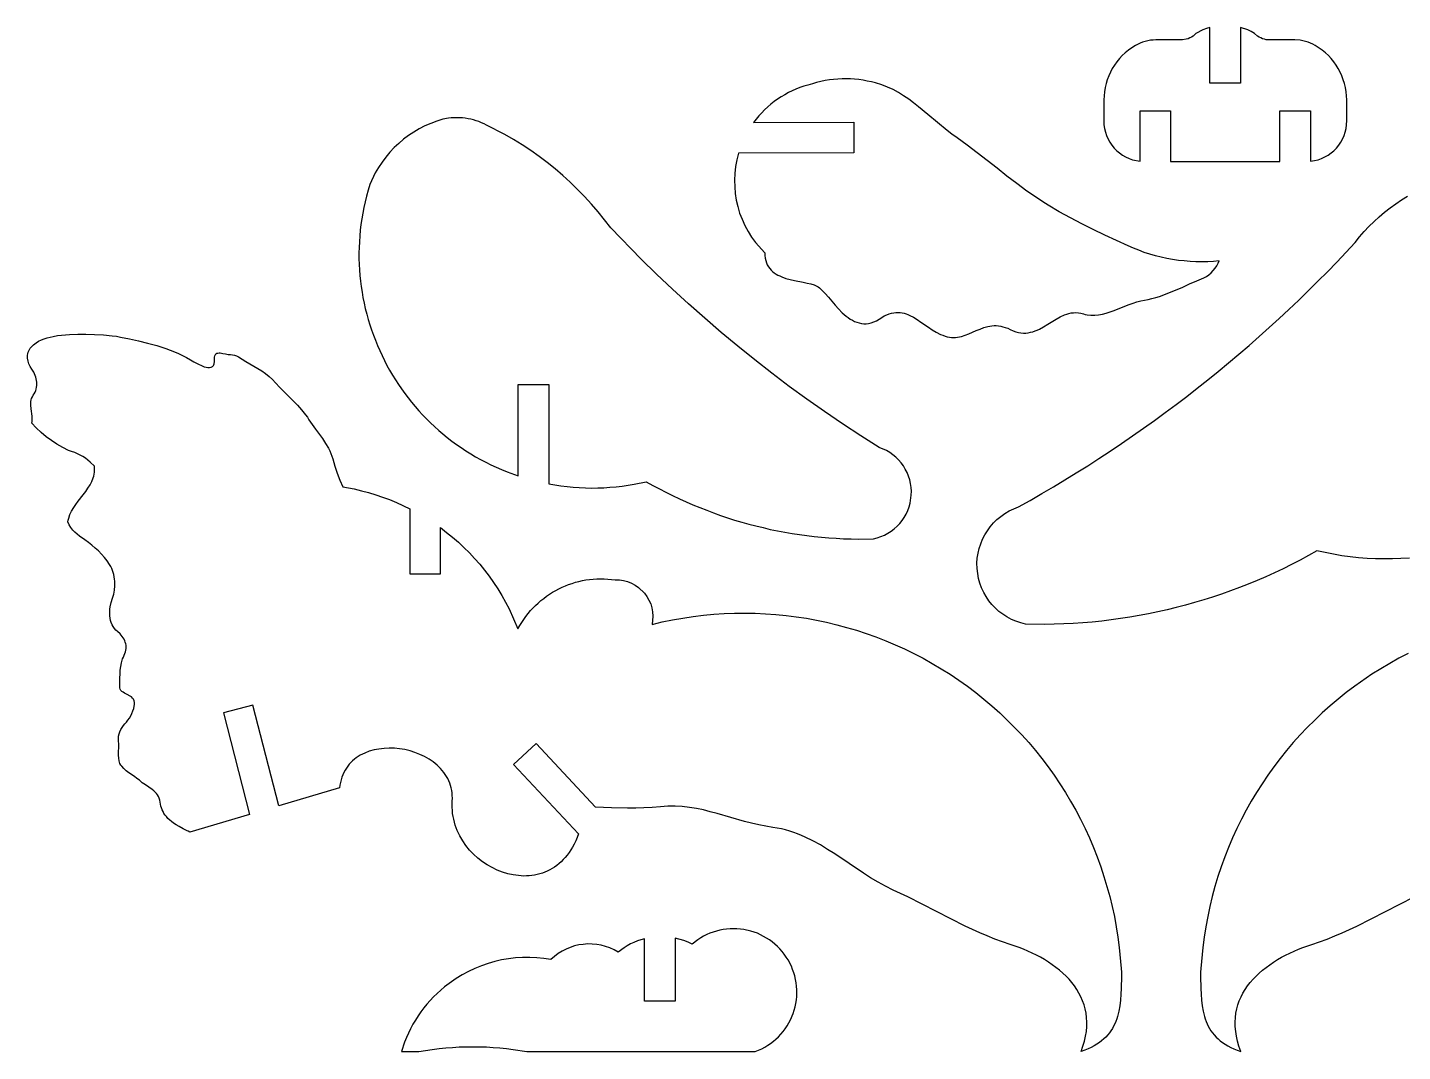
# Model space of a CAD drawing. Extents: x -3.7 to 29.6, y -1.8 to 16.4.
# Drawn here: x -3.48 to 7.87, y 7.72 to 16.17 of the extents above; entities that cross this region are included whole.
import ezdxf

# ---------------------------------------------------------------- set-up
doc = ezdxf.new("R2010")
doc.units = 0

msp = doc.modelspace()

# ---------------------------------------------------------------- linework, layer by layer
for points in [[(6.533, 15.708), (6.28, 15.708), (6.28, 16.168), (6.25, 16.158), (6.221, 16.147), (6.164, 16.119), (6.153, 16.108), (6.141, 16.097), (6.128, 16.088), (6.114, 16.081), (6.099, 16.074), (6.084, 16.07), (6.052, 16.065), (5.832, 16.065), (5.81, 16.064), (5.788, 16.062), (5.766, 16.058), (5.745, 16.053), (5.724, 16.047), (5.703, 16.039), (5.664, 16.019), (5.635, 16.001), (5.607, 15.981), (5.581, 15.959), (5.556, 15.936), (5.533, 15.911), (5.512, 15.885), (5.492, 15.857), (5.474, 15.829), (5.458, 15.799), (5.444, 15.769), (5.432, 15.737), (5.422, 15.705), (5.414, 15.672), (5.409, 15.638), (5.404, 15.57), (5.404, 15.396), (5.405, 15.365), (5.41, 15.334), (5.417, 15.304), (5.427, 15.275), (5.439, 15.247), (5.453, 15.221), (5.47, 15.196), (5.489, 15.173), (5.51, 15.151), (5.533, 15.132), (5.558, 15.115), (5.584, 15.099), (5.612, 15.087), (5.641, 15.076), (5.703, 15.064), (5.703, 15.479), (5.955, 15.479), (5.955, 15.062), (6.857, 15.062), (6.857, 15.479), (7.11, 15.479), (7.11, 15.064), (7.141, 15.069), (7.172, 15.076), (7.201, 15.087), (7.228, 15.099), (7.255, 15.115), (7.279, 15.132), (7.302, 15.151), (7.323, 15.173), (7.342, 15.196), (7.359, 15.221), (7.374, 15.247), (7.386, 15.275), (7.396, 15.304), (7.403, 15.334), (7.409, 15.396), (7.409, 15.57), (7.407, 15.604), (7.404, 15.638), (7.398, 15.672), (7.39, 15.705), (7.38, 15.737), (7.368, 15.769), (7.354, 15.799), (7.338, 15.829), (7.32, 15.857), (7.301, 15.885), (7.28, 15.911), (7.257, 15.936), (7.232, 15.959), (7.206, 15.981), (7.149, 16.019), (7.129, 16.03), (7.109, 16.039), (7.089, 16.047), (7.068, 16.053), (7.046, 16.058), (7.024, 16.062), (6.98, 16.065), (6.76, 16.065), (6.744, 16.066), (6.729, 16.07), (6.713, 16.074), (6.699, 16.081), (6.685, 16.088), (6.672, 16.097), (6.648, 16.119), (6.62, 16.134), (6.592, 16.147), (6.533, 16.168), (6.533, 15.708)], [(2.514, 15.383), (3.34, 15.386), (3.341, 15.134), (2.39, 15.13), (2.376, 15.075), (2.366, 15.02), (2.359, 14.964), (2.357, 14.908), (2.358, 14.853), (2.363, 14.798), (2.371, 14.743), (2.384, 14.689), (2.399, 14.636), (2.419, 14.585), (2.442, 14.534), (2.468, 14.485), (2.497, 14.438), (2.53, 14.393), (2.606, 14.308), (2.607, 14.285), (2.609, 14.264), (2.614, 14.244), (2.62, 14.225), (2.627, 14.208), (2.636, 14.193), (2.647, 14.179), (2.658, 14.166), (2.671, 14.154), (2.684, 14.143), (2.699, 14.133), (2.714, 14.125), (2.73, 14.117), (2.747, 14.11), (2.781, 14.097), (2.817, 14.087), (2.853, 14.079), (2.924, 14.066), (2.957, 14.059), (2.987, 14.052), (3.013, 14.044), (3.025, 14.039), (3.035, 14.034), (3.046, 14.027), (3.058, 14.018), (3.081, 13.997), (3.105, 13.971), (3.131, 13.941), (3.186, 13.877), (3.216, 13.845), (3.246, 13.814), (3.279, 13.786), (3.295, 13.773), (3.312, 13.761), (3.33, 13.751), (3.348, 13.742), (3.366, 13.735), (3.385, 13.729), (3.404, 13.725), (3.423, 13.723), (3.443, 13.723), (3.463, 13.726), (3.484, 13.73), (3.505, 13.738), (3.527, 13.748), (3.549, 13.761), (3.571, 13.775), (3.592, 13.787), (3.613, 13.796), (3.633, 13.804), (3.652, 13.809), (3.671, 13.813), (3.689, 13.815), (3.706, 13.816), (3.723, 13.815), (3.74, 13.813), (3.756, 13.809), (3.772, 13.804), (3.788, 13.799), (3.804, 13.792), (3.834, 13.776), (3.864, 13.757), (3.894, 13.737), (3.956, 13.694), (3.988, 13.673), (4.021, 13.653), (4.057, 13.635), (4.075, 13.628), (4.095, 13.621), (4.112, 13.616), (4.13, 13.612), (4.147, 13.61), (4.164, 13.61), (4.18, 13.61), (4.197, 13.612), (4.229, 13.618), (4.26, 13.628), (4.291, 13.64), (4.352, 13.666), (4.383, 13.679), (4.415, 13.691), (4.448, 13.7), (4.464, 13.703), (4.481, 13.705), (4.499, 13.707), (4.516, 13.707), (4.534, 13.705), (4.553, 13.703), (4.572, 13.698), (4.591, 13.693), (4.611, 13.685), (4.632, 13.675), (4.655, 13.665), (4.677, 13.657), (4.699, 13.651), (4.72, 13.648), (4.741, 13.646), (4.761, 13.646), (4.78, 13.649), (4.8, 13.652), (4.818, 13.657), (4.837, 13.664), (4.855, 13.671), (4.872, 13.679), (4.907, 13.698), (4.942, 13.719), (5.01, 13.761), (5.044, 13.78), (5.08, 13.796), (5.098, 13.803), (5.116, 13.808), (5.135, 13.812), (5.154, 13.814), (5.174, 13.815), (5.194, 13.813), (5.215, 13.81), (5.236, 13.805), (5.251, 13.8), (5.267, 13.797), (5.298, 13.794), (5.329, 13.794), (5.361, 13.797), (5.393, 13.803), (5.424, 13.811), (5.456, 13.821), (5.488, 13.832), (5.551, 13.857), (5.614, 13.882), (5.646, 13.893), (5.677, 13.903), (5.708, 13.911), (5.739, 13.917), (5.77, 13.923), (5.801, 13.93), (5.832, 13.939), (5.864, 13.948), (5.926, 13.971), (5.988, 13.996), (6.05, 14.023), (6.111, 14.051), (6.171, 14.078), (6.23, 14.103), (6.25, 14.114), (6.27, 14.127), (6.289, 14.143), (6.306, 14.162), (6.322, 14.181), (6.336, 14.201), (6.348, 14.222), (6.357, 14.241), (6.309, 14.237), (6.261, 14.234), (6.213, 14.234), (6.164, 14.234), (6.116, 14.237), (6.068, 14.241), (6.02, 14.246), (5.972, 14.253), (5.924, 14.262), (5.877, 14.272), (5.83, 14.284), (5.784, 14.297), (5.738, 14.312), (5.693, 14.329), (5.648, 14.346), (5.604, 14.366), (5.412, 14.454), (5.317, 14.5), (5.222, 14.547), (5.129, 14.596), (5.036, 14.647), (4.945, 14.701), (4.9, 14.729), (4.856, 14.758), (4.77, 14.817), (4.687, 14.879), (4.604, 14.942), (4.523, 15.006), (4.359, 15.134), (4.277, 15.196), (4.193, 15.256), (4.151, 15.286), (4.11, 15.317), (4.031, 15.383), (3.953, 15.449), (3.874, 15.514), (3.834, 15.546), (3.794, 15.576), (3.752, 15.604), (3.709, 15.63), (3.665, 15.655), (3.619, 15.676), (3.571, 15.695), (3.521, 15.71), (3.486, 15.719), (3.451, 15.726), (3.417, 15.733), (3.382, 15.738), (3.347, 15.741), (3.313, 15.743), (3.278, 15.744), (3.244, 15.744), (3.209, 15.742), (3.174, 15.739), (3.14, 15.735), (3.105, 15.729), (3.07, 15.722), (3.034, 15.714), (2.999, 15.704), (2.963, 15.693), (2.93, 15.683), (2.897, 15.672), (2.864, 15.659), (2.832, 15.645), (2.801, 15.63), (2.771, 15.613), (2.741, 15.596), (2.712, 15.576), (2.684, 15.556), (2.657, 15.535), (2.631, 15.512), (2.605, 15.489), (2.581, 15.464), (2.558, 15.438), (2.514, 15.383)], [(0.571, 13.22), (0.824, 13.22), (0.824, 12.401), (0.874, 12.392), (0.924, 12.385), (0.975, 12.379), (1.025, 12.374), (1.076, 12.37), (1.126, 12.368), (1.177, 12.367), (1.228, 12.368), (1.278, 12.369), (1.329, 12.373), (1.379, 12.377), (1.43, 12.383), (1.48, 12.39), (1.53, 12.398), (1.629, 12.419), (1.683, 12.389), (1.737, 12.36), (1.791, 12.332), (1.846, 12.304), (1.902, 12.278), (1.957, 12.253), (2.013, 12.228), (2.07, 12.205), (2.127, 12.183), (2.184, 12.161), (2.241, 12.141), (2.299, 12.122), (2.357, 12.103), (2.416, 12.086), (2.474, 12.069), (2.533, 12.054), (2.593, 12.04), (2.652, 12.026), (2.712, 12.014), (2.772, 12.003), (2.832, 11.992), (2.892, 11.983), (2.953, 11.975), (3.013, 11.968), (3.074, 11.961), (3.135, 11.956), (3.196, 11.952), (3.257, 11.949), (3.318, 11.947), (3.38, 11.946), (3.503, 11.948), (3.534, 11.956), (3.565, 11.966), (3.595, 11.979), (3.623, 11.994), (3.65, 12.011), (3.675, 12.03), (3.698, 12.051), (3.72, 12.074), (3.74, 12.099), (3.757, 12.125), (3.773, 12.152), (3.786, 12.181), (3.797, 12.211), (3.806, 12.242), (3.815, 12.307), (3.816, 12.34), (3.814, 12.372), (3.809, 12.404), (3.802, 12.435), (3.792, 12.465), (3.78, 12.495), (3.766, 12.523), (3.75, 12.55), (3.731, 12.575), (3.71, 12.599), (3.688, 12.621), (3.664, 12.641), (3.637, 12.66), (3.61, 12.676), (3.55, 12.702), (3.398, 12.798), (3.248, 12.897), (3.1, 12.998), (2.953, 13.101), (2.808, 13.206), (2.665, 13.314), (2.524, 13.424), (2.384, 13.537), (2.247, 13.651), (2.111, 13.768), (1.977, 13.887), (1.845, 14.008), (1.714, 14.131), (1.586, 14.256), (1.336, 14.513), (1.285, 14.581), (1.232, 14.646), (1.177, 14.71), (1.12, 14.772), (1.062, 14.832), (1.001, 14.89), (0.939, 14.947), (0.876, 15.001), (0.81, 15.053), (0.744, 15.104), (0.675, 15.152), (0.605, 15.199), (0.534, 15.243), (0.461, 15.285), (0.311, 15.362), (0.29, 15.373), (0.269, 15.382), (0.247, 15.391), (0.225, 15.398), (0.203, 15.405), (0.18, 15.41), (0.158, 15.415), (0.135, 15.418), (0.112, 15.421), (0.089, 15.422), (0.066, 15.423), (0.042, 15.422), (0.019, 15.421), (-0.004, 15.418), (-0.05, 15.41), (-0.101, 15.394), (-0.15, 15.376), (-0.198, 15.355), (-0.245, 15.331), (-0.29, 15.305), (-0.333, 15.276), (-0.375, 15.245), (-0.414, 15.211), (-0.452, 15.176), (-0.488, 15.138), (-0.521, 15.098), (-0.552, 15.056), (-0.581, 15.013), (-0.608, 14.967), (-0.653, 14.871), (-0.667, 14.825), (-0.68, 14.777), (-0.692, 14.73), (-0.702, 14.683), (-0.711, 14.636), (-0.719, 14.589), (-0.726, 14.542), (-0.732, 14.494), (-0.736, 14.447), (-0.739, 14.4), (-0.741, 14.353), (-0.742, 14.307), (-0.742, 14.26), (-0.741, 14.213), (-0.738, 14.167), (-0.734, 14.12), (-0.73, 14.074), (-0.724, 14.029), (-0.717, 13.983), (-0.709, 13.938), (-0.7, 13.892), (-0.69, 13.848), (-0.678, 13.803), (-0.666, 13.759), (-0.653, 13.715), (-0.639, 13.672), (-0.623, 13.628), (-0.607, 13.586), (-0.59, 13.543), (-0.571, 13.502), (-0.552, 13.46), (-0.532, 13.419), (-0.511, 13.379), (-0.489, 13.339), (-0.465, 13.299), (-0.441, 13.261), (-0.416, 13.222), (-0.391, 13.185), (-0.364, 13.147), (-0.336, 13.111), (-0.308, 13.075), (-0.278, 13.04), (-0.248, 13.005), (-0.217, 12.971), (-0.185, 12.938), (-0.152, 12.906), (-0.118, 12.874), (-0.084, 12.843), (-0.049, 12.813), (-0.013, 12.784), (0.024, 12.755), (0.062, 12.727), (0.1, 12.701), (0.14, 12.675), (0.18, 12.65), (0.22, 12.625), (0.262, 12.602), (0.304, 12.58), (0.347, 12.559), (0.39, 12.538), (0.435, 12.519), (0.48, 12.501), (0.571, 12.467), (0.571, 13.22)], [(-1.403, 9.744), (-1.617, 10.576), (-1.861, 10.513), (-1.646, 9.673), (-2.139, 9.527), (-2.152, 9.536), (-2.159, 9.539), (-2.193, 9.555), (-2.226, 9.573), (-2.25, 9.587), (-2.272, 9.602), (-2.288, 9.614), (-2.303, 9.627), (-2.318, 9.64), (-2.331, 9.655), (-2.341, 9.668), (-2.351, 9.682), (-2.359, 9.697), (-2.367, 9.712), (-2.372, 9.727), (-2.377, 9.742), (-2.38, 9.759), (-2.382, 9.775), (-2.385, 9.792), (-2.39, 9.807), (-2.396, 9.821), (-2.404, 9.834), (-2.414, 9.847), (-2.424, 9.858), (-2.436, 9.869), (-2.449, 9.879), (-2.476, 9.898), (-2.503, 9.917), (-2.53, 9.935), (-2.554, 9.955), (-2.574, 9.971), (-2.595, 9.986), (-2.64, 10.017), (-2.662, 10.033), (-2.682, 10.051), (-2.699, 10.071), (-2.707, 10.081), (-2.714, 10.093), (-2.721, 10.115), (-2.724, 10.138), (-2.725, 10.162), (-2.725, 10.185), (-2.723, 10.233), (-2.723, 10.256), (-2.725, 10.279), (-2.726, 10.298), (-2.725, 10.318), (-2.721, 10.337), (-2.714, 10.356), (-2.706, 10.374), (-2.697, 10.391), (-2.686, 10.407), (-2.674, 10.421), (-2.66, 10.435), (-2.648, 10.451), (-2.636, 10.469), (-2.625, 10.487), (-2.615, 10.507), (-2.607, 10.527), (-2.601, 10.547), (-2.596, 10.568), (-2.595, 10.581), (-2.595, 10.598), (-2.598, 10.612), (-2.603, 10.624), (-2.611, 10.634), (-2.62, 10.643), (-2.631, 10.65), (-2.654, 10.663), (-2.678, 10.675), (-2.688, 10.681), (-2.698, 10.689), (-2.706, 10.697), (-2.712, 10.707), (-2.716, 10.719), (-2.716, 10.733), (-2.714, 10.8), (-2.713, 10.832), (-2.712, 10.863), (-2.708, 10.894), (-2.702, 10.925), (-2.693, 10.956), (-2.686, 10.972), (-2.679, 10.987), (-2.673, 11.001), (-2.668, 11.015), (-2.665, 11.028), (-2.663, 11.042), (-2.663, 11.055), (-2.664, 11.069), (-2.667, 11.082), (-2.67, 11.094), (-2.675, 11.107), (-2.68, 11.119), (-2.687, 11.131), (-2.695, 11.142), (-2.713, 11.163), (-2.734, 11.182), (-2.748, 11.194), (-2.76, 11.208), (-2.77, 11.223), (-2.779, 11.239), (-2.786, 11.256), (-2.791, 11.274), (-2.795, 11.292), (-2.797, 11.311), (-2.798, 11.33), (-2.798, 11.349), (-2.797, 11.368), (-2.795, 11.387), (-2.787, 11.423), (-2.777, 11.457), (-2.766, 11.49), (-2.76, 11.525), (-2.756, 11.561), (-2.757, 11.598), (-2.758, 11.616), (-2.761, 11.634), (-2.765, 11.652), (-2.769, 11.67), (-2.775, 11.687), (-2.782, 11.704), (-2.79, 11.72), (-2.8, 11.736), (-2.82, 11.765), (-2.843, 11.794), (-2.867, 11.821), (-2.892, 11.848), (-2.919, 11.872), (-2.947, 11.896), (-2.975, 11.918), (-3.005, 11.939), (-3.047, 11.969), (-3.068, 11.985), (-3.087, 12.002), (-3.104, 12.02), (-3.12, 12.04), (-3.134, 12.063), (-3.145, 12.088), (-3.142, 12.103), (-3.137, 12.119), (-3.127, 12.148), (-3.113, 12.177), (-3.096, 12.205), (-3.078, 12.232), (-3.058, 12.258), (-3.017, 12.311), (-2.997, 12.338), (-2.978, 12.365), (-2.961, 12.392), (-2.946, 12.421), (-2.935, 12.45), (-2.931, 12.465), (-2.927, 12.481), (-2.925, 12.497), (-2.923, 12.513), (-2.923, 12.53), (-2.925, 12.547), (-2.961, 12.581), (-2.98, 12.598), (-3, 12.613), (-3.02, 12.626), (-3.042, 12.639), (-3.064, 12.65), (-3.087, 12.659), (-3.113, 12.668), (-3.138, 12.678), (-3.187, 12.701), (-3.235, 12.728), (-3.28, 12.758), (-3.324, 12.79), (-3.365, 12.825), (-3.405, 12.863), (-3.442, 12.903), (-3.44, 12.917), (-3.439, 12.931), (-3.44, 12.961), (-3.448, 13.021), (-3.45, 13.051), (-3.45, 13.066), (-3.449, 13.08), (-3.447, 13.094), (-3.443, 13.107), (-3.437, 13.12), (-3.43, 13.132), (-3.422, 13.145), (-3.415, 13.158), (-3.409, 13.171), (-3.405, 13.184), (-3.402, 13.198), (-3.401, 13.212), (-3.4, 13.226), (-3.4, 13.24), (-3.402, 13.254), (-3.405, 13.268), (-3.409, 13.282), (-3.413, 13.295), (-3.426, 13.322), (-3.441, 13.347), (-3.455, 13.369), (-3.466, 13.392), (-3.473, 13.415), (-3.477, 13.439), (-3.477, 13.451), (-3.476, 13.463), (-3.475, 13.475), (-3.472, 13.487), (-3.467, 13.498), (-3.462, 13.509), (-3.455, 13.52), (-3.447, 13.53), (-3.428, 13.55), (-3.407, 13.566), (-3.386, 13.579), (-3.363, 13.59), (-3.339, 13.599), (-3.315, 13.606), (-3.265, 13.618), (-3.231, 13.625), (-3.198, 13.629), (-3.164, 13.632), (-3.131, 13.634), (-3.063, 13.636), (-2.996, 13.636), (-2.924, 13.635), (-2.851, 13.631), (-2.779, 13.624), (-2.744, 13.619), (-2.709, 13.613), (-2.636, 13.599), (-2.561, 13.582), (-2.486, 13.563), (-2.41, 13.542), (-2.337, 13.518), (-2.3, 13.505), (-2.265, 13.491), (-2.23, 13.476), (-2.197, 13.46), (-2.164, 13.443), (-2.132, 13.426), (-2.104, 13.409), (-2.071, 13.391), (-2.037, 13.375), (-2.02, 13.368), (-2.004, 13.364), (-1.989, 13.361), (-1.975, 13.361), (-1.962, 13.364), (-1.956, 13.366), (-1.951, 13.37), (-1.947, 13.374), (-1.943, 13.379), (-1.939, 13.385), (-1.937, 13.393), (-1.934, 13.411), (-1.933, 13.434), (-1.933, 13.448), (-1.931, 13.459), (-1.927, 13.468), (-1.922, 13.474), (-1.915, 13.479), (-1.907, 13.481), (-1.897, 13.482), (-1.887, 13.482), (-1.866, 13.478), (-1.843, 13.474), (-1.821, 13.469), (-1.801, 13.468), (-1.785, 13.467), (-1.769, 13.463), (-1.753, 13.457), (-1.736, 13.449), (-1.705, 13.43), (-1.675, 13.412), (-1.611, 13.374), (-1.578, 13.354), (-1.545, 13.333), (-1.514, 13.311), (-1.483, 13.288), (-1.455, 13.262), (-1.43, 13.235), (-1.396, 13.197), (-1.36, 13.16), (-1.286, 13.087), (-1.25, 13.05), (-1.215, 13.012), (-1.183, 12.972), (-1.168, 12.951), (-1.155, 12.93), (-1.129, 12.89), (-1.101, 12.852), (-1.044, 12.775), (-1.017, 12.735), (-0.993, 12.695), (-0.983, 12.674), (-0.973, 12.652), (-0.965, 12.63), (-0.958, 12.607), (-0.941, 12.548), (-0.921, 12.49), (-0.899, 12.433), (-0.875, 12.376), (-0.781, 12.359), (-0.721, 12.345), (-0.663, 12.329), (-0.604, 12.311), (-0.547, 12.292), (-0.49, 12.271), (-0.433, 12.247), (-0.323, 12.195), (-0.322, 11.66), (-0.069, 11.66), (-0.07, 12.04), (-0.019, 12.001), (0.03, 11.961), (0.078, 11.919), (0.124, 11.876), (0.169, 11.832), (0.212, 11.785), (0.254, 11.738), (0.294, 11.689), (0.332, 11.639), (0.368, 11.587), (0.403, 11.535), (0.436, 11.481), (0.468, 11.426), (0.497, 11.37), (0.57, 11.205), (0.585, 11.232), (0.601, 11.258), (0.618, 11.283), (0.635, 11.308), (0.654, 11.332), (0.674, 11.355), (0.694, 11.377), (0.715, 11.398), (0.736, 11.418), (0.759, 11.438), (0.782, 11.456), (0.806, 11.474), (0.83, 11.491), (0.855, 11.507), (0.881, 11.521), (0.907, 11.535), (0.934, 11.548), (0.961, 11.56), (0.988, 11.57), (1.016, 11.58), (1.044, 11.589), (1.073, 11.596), (1.102, 11.603), (1.131, 11.608), (1.161, 11.612), (1.191, 11.616), (1.221, 11.617), (1.251, 11.618), (1.281, 11.618), (1.312, 11.616), (1.373, 11.61), (1.408, 11.608), (1.441, 11.603), (1.474, 11.595), (1.506, 11.582), (1.536, 11.566), (1.564, 11.547), (1.614, 11.499), (1.634, 11.471), (1.651, 11.442), (1.665, 11.41), (1.674, 11.378), (1.681, 11.344), (1.683, 11.31), (1.676, 11.242), (1.76, 11.262), (1.845, 11.279), (1.93, 11.294), (2.015, 11.307), (2.101, 11.317), (2.186, 11.325), (2.271, 11.331), (2.357, 11.334), (2.442, 11.335), (2.527, 11.334), (2.612, 11.33), (2.697, 11.324), (2.782, 11.316), (2.866, 11.305), (2.95, 11.292), (3.034, 11.277), (3.117, 11.259), (3.2, 11.239), (3.282, 11.217), (3.363, 11.193), (3.444, 11.167), (3.524, 11.138), (3.604, 11.107), (3.682, 11.074), (3.76, 11.039), (3.837, 11.001), (3.913, 10.962), (3.988, 10.92), (4.062, 10.876), (4.135, 10.83), (4.278, 10.731), (4.347, 10.679), (4.415, 10.625), (4.481, 10.569), (4.545, 10.511), (4.607, 10.452), (4.668, 10.392), (4.727, 10.329), (4.784, 10.266), (4.839, 10.201), (4.893, 10.134), (4.944, 10.066), (4.994, 9.997), (5.041, 9.927), (5.087, 9.855), (5.13, 9.782), (5.172, 9.708), (5.212, 9.633), (5.249, 9.557), (5.285, 9.479), (5.318, 9.401), (5.349, 9.322), (5.378, 9.242), (5.405, 9.161), (5.43, 9.079), (5.453, 8.997), (5.473, 8.914), (5.491, 8.83), (5.507, 8.745), (5.52, 8.66), (5.531, 8.575), (5.546, 8.402), (5.549, 8.371), (5.549, 8.339), (5.548, 8.238), (5.545, 8.189), (5.542, 8.141), (5.536, 8.094), (5.528, 8.05), (5.517, 8.006), (5.511, 7.985), (5.503, 7.965), (5.495, 7.945), (5.485, 7.925), (5.475, 7.906), (5.463, 7.888), (5.45, 7.87), (5.436, 7.853), (5.421, 7.836), (5.404, 7.82), (5.386, 7.805), (5.367, 7.79), (5.346, 7.776), (5.324, 7.763), (5.299, 7.75), (5.274, 7.738), (5.246, 7.727), (5.217, 7.717), (5.232, 7.76), (5.244, 7.802), (5.254, 7.843), (5.26, 7.883), (5.263, 7.922), (5.264, 7.96), (5.262, 7.998), (5.257, 8.034), (5.25, 8.069), (5.241, 8.103), (5.229, 8.136), (5.215, 8.168), (5.199, 8.199), (5.181, 8.229), (5.162, 8.258), (5.14, 8.286), (5.117, 8.313), (5.092, 8.339), (5.066, 8.364), (5.038, 8.388), (5.009, 8.411), (4.979, 8.433), (4.947, 8.454), (4.915, 8.475), (4.882, 8.494), (4.848, 8.512), (4.813, 8.529), (4.778, 8.545), (4.742, 8.56), (4.705, 8.575), (4.632, 8.6), (4.568, 8.622), (4.505, 8.645), (4.442, 8.67), (4.381, 8.696), (4.32, 8.724), (4.26, 8.752), (4.141, 8.811), (3.904, 8.932), (3.786, 8.992), (3.665, 9.049), (3.602, 9.08), (3.541, 9.114), (3.48, 9.15), (3.421, 9.188), (3.302, 9.268), (3.185, 9.347), (3.125, 9.385), (3.065, 9.422), (3.004, 9.455), (2.941, 9.486), (2.91, 9.5), (2.877, 9.513), (2.845, 9.525), (2.812, 9.536), (2.778, 9.545), (2.744, 9.554), (2.709, 9.56), (2.674, 9.566), (2.615, 9.575), (2.556, 9.587), (2.498, 9.6), (2.44, 9.615), (2.327, 9.648), (2.214, 9.681), (2.157, 9.696), (2.1, 9.71), (2.043, 9.722), (1.985, 9.731), (1.926, 9.738), (1.867, 9.742), (1.837, 9.742), (1.807, 9.741), (1.776, 9.74), (1.745, 9.737), (1.677, 9.73), (1.609, 9.727), (1.542, 9.725), (1.475, 9.725), (1.342, 9.728), (1.21, 9.732), (0.719, 10.258), (0.534, 10.085), (1.07, 9.513), (1.057, 9.483), (1.046, 9.455), (1.033, 9.429), (1.02, 9.404), (1.006, 9.381), (0.992, 9.359), (0.976, 9.338), (0.96, 9.318), (0.944, 9.3), (0.926, 9.283), (0.909, 9.267), (0.89, 9.252), (0.871, 9.239), (0.852, 9.227), (0.832, 9.216), (0.812, 9.206), (0.792, 9.197), (0.771, 9.189), (0.75, 9.183), (0.728, 9.177), (0.707, 9.173), (0.685, 9.169), (0.663, 9.167), (0.641, 9.166), (0.619, 9.165), (0.574, 9.168), (0.529, 9.174), (0.485, 9.184), (0.441, 9.197), (0.398, 9.214), (0.356, 9.234), (0.315, 9.257), (0.276, 9.283), (0.239, 9.312), (0.204, 9.344), (0.171, 9.379), (0.141, 9.416), (0.114, 9.455), (0.09, 9.496), (0.079, 9.518), (0.069, 9.54), (0.06, 9.562), (0.052, 9.585), (0.046, 9.609), (0.04, 9.633), (0.035, 9.657), (0.031, 9.682), (0.029, 9.707), (0.027, 9.732), (0.027, 9.758), (0.028, 9.784), (0.029, 9.807), (0.028, 9.829), (0.026, 9.851), (0.023, 9.872), (0.019, 9.892), (0.013, 9.912), (0.007, 9.932), (-0.001, 9.951), (-0.01, 9.969), (-0.02, 9.987), (-0.03, 10.004), (-0.042, 10.02), (-0.055, 10.036), (-0.068, 10.051), (-0.097, 10.08), (-0.129, 10.106), (-0.164, 10.13), (-0.201, 10.151), (-0.24, 10.169), (-0.28, 10.185), (-0.321, 10.198), (-0.364, 10.208), (-0.407, 10.215), (-0.45, 10.219), (-0.493, 10.22), (-0.535, 10.218), (-0.577, 10.213), (-0.618, 10.205), (-0.658, 10.194), (-0.695, 10.179), (-0.713, 10.171), (-0.731, 10.161), (-0.748, 10.151), (-0.764, 10.14), (-0.78, 10.128), (-0.795, 10.115), (-0.809, 10.102), (-0.822, 10.087), (-0.834, 10.072), (-0.846, 10.055), (-0.857, 10.038), (-0.866, 10.02), (-0.875, 10.001), (-0.883, 9.981), (-0.889, 9.96), (-0.894, 9.938), (-0.899, 9.916), (-0.902, 9.892), (-1.403, 9.744)], [(1.614, 8.133), (1.614, 8.647), (1.584, 8.639), (1.555, 8.629), (1.527, 8.617), (1.499, 8.604), (1.472, 8.589), (1.446, 8.573), (1.396, 8.536), (1.363, 8.555), (1.328, 8.571), (1.292, 8.584), (1.256, 8.593), (1.22, 8.6), (1.183, 8.603), (1.146, 8.604), (1.109, 8.601), (1.073, 8.596), (1.037, 8.588), (1.001, 8.576), (0.967, 8.562), (0.934, 8.545), (0.902, 8.525), (0.842, 8.476), (0.784, 8.485), (0.725, 8.491), (0.667, 8.493), (0.608, 8.493), (0.55, 8.489), (0.492, 8.482), (0.435, 8.472), (0.379, 8.459), (0.323, 8.443), (0.268, 8.424), (0.214, 8.402), (0.161, 8.378), (0.11, 8.35), (0.06, 8.319), (-0.036, 8.25), (-0.067, 8.224), (-0.097, 8.196), (-0.126, 8.168), (-0.154, 8.138), (-0.181, 8.107), (-0.207, 8.076), (-0.231, 8.043), (-0.254, 8.01), (-0.276, 7.976), (-0.297, 7.941), (-0.316, 7.905), (-0.334, 7.869), (-0.35, 7.832), (-0.366, 7.794), (-0.392, 7.717), (-0.247, 7.717), (-0.192, 7.726), (-0.137, 7.734), (-0.081, 7.741), (-0.026, 7.746), (0.03, 7.751), (0.086, 7.754), (0.141, 7.756), (0.197, 7.756), (0.253, 7.756), (0.309, 7.754), (0.364, 7.751), (0.42, 7.746), (0.476, 7.741), (0.531, 7.734), (0.642, 7.717), (2.528, 7.717), (2.555, 7.727), (2.581, 7.739), (2.606, 7.753), (2.631, 7.768), (2.654, 7.784), (2.677, 7.801), (2.698, 7.819), (2.719, 7.839), (2.738, 7.86), (2.757, 7.881), (2.774, 7.904), (2.79, 7.928), (2.804, 7.952), (2.818, 7.978), (2.84, 8.031), (2.849, 8.058), (2.857, 8.086), (2.863, 8.114), (2.867, 8.142), (2.87, 8.171), (2.871, 8.199), (2.871, 8.227), (2.869, 8.256), (2.865, 8.284), (2.86, 8.312), (2.854, 8.34), (2.846, 8.367), (2.836, 8.394), (2.826, 8.42), (2.799, 8.472), (2.784, 8.496), (2.767, 8.52), (2.749, 8.542), (2.73, 8.564), (2.71, 8.584), (2.689, 8.603), (2.667, 8.621), (2.645, 8.638), (2.621, 8.653), (2.596, 8.667), (2.571, 8.68), (2.545, 8.692), (2.518, 8.702), (2.491, 8.71), (2.434, 8.723), (2.405, 8.727), (2.377, 8.729), (2.348, 8.73), (2.32, 8.729), (2.291, 8.727), (2.263, 8.723), (2.235, 8.717), (2.208, 8.71), (2.181, 8.702), (2.154, 8.692), (2.128, 8.681), (2.102, 8.668), (2.078, 8.654), (2.053, 8.638), (2.008, 8.603), (1.974, 8.619), (1.939, 8.633), (1.867, 8.653), (1.867, 8.133), (1.614, 8.133)]]:
    msp.add_lwpolyline(points, close=True)
for points in [[(7.925, 11.789), (7.855, 11.785), (7.785, 11.782), (7.715, 11.782), (7.646, 11.783), (7.576, 11.786), (7.506, 11.792), (7.437, 11.799), (7.367, 11.808), (7.298, 11.82), (7.161, 11.848), (7.092, 11.81), (7.023, 11.772), (6.953, 11.736), (6.883, 11.701), (6.812, 11.667), (6.74, 11.635), (6.669, 11.604), (6.596, 11.574), (6.523, 11.545), (6.45, 11.518), (6.376, 11.491), (6.302, 11.467), (6.228, 11.443), (6.153, 11.421), (6.077, 11.4), (6.002, 11.38), (5.926, 11.362), (5.85, 11.344), (5.773, 11.329), (5.696, 11.314), (5.619, 11.301), (5.542, 11.289), (5.464, 11.278), (5.387, 11.269), (5.309, 11.261), (5.231, 11.255), (5.152, 11.25), (5.074, 11.246), (4.995, 11.243), (4.917, 11.242), (4.759, 11.244), (4.718, 11.254), (4.679, 11.267), (4.641, 11.283), (4.605, 11.303), (4.571, 11.325), (4.538, 11.349), (4.508, 11.377), (4.481, 11.406), (4.455, 11.437), (4.433, 11.471), (4.413, 11.506), (4.396, 11.543), (4.381, 11.581), (4.37, 11.621), (4.358, 11.704), (4.357, 11.746), (4.36, 11.788), (4.366, 11.829), (4.375, 11.869), (4.388, 11.907), (4.403, 11.945), (4.421, 11.981), (4.443, 12.015), (4.466, 12.048), (4.493, 12.079), (4.522, 12.107), (4.553, 12.133), (4.586, 12.157), (4.622, 12.178), (4.699, 12.211), (4.796, 12.265), (4.892, 12.321), (4.988, 12.377), (5.083, 12.434), (5.177, 12.492), (5.271, 12.551), (5.364, 12.611), (5.457, 12.672), (5.549, 12.734), (5.641, 12.797), (5.731, 12.86), (5.822, 12.925), (5.911, 12.99), (6, 13.056), (6.088, 13.123), (6.175, 13.191), (6.262, 13.26), (6.348, 13.33), (6.434, 13.4), (6.518, 13.472), (6.603, 13.544), (6.686, 13.617), (6.768, 13.691), (6.85, 13.766), (6.931, 13.841), (7.012, 13.918), (7.091, 13.995), (7.17, 14.073), (7.249, 14.152), (7.326, 14.231), (7.478, 14.393), (7.515, 14.439), (7.553, 14.483), (7.592, 14.525), (7.634, 14.566), (7.676, 14.606), (7.72, 14.643), (7.766, 14.679), (7.813, 14.713), (7.861, 14.745), (7.91, 14.775)], [(7.914, 11.001), (7.838, 10.962), (7.763, 10.92), (7.689, 10.876), (7.616, 10.83), (7.474, 10.731), (7.404, 10.679), (7.337, 10.625), (7.271, 10.569), (7.206, 10.511), (7.144, 10.452), (7.083, 10.392), (7.024, 10.329), (6.967, 10.266), (6.912, 10.201), (6.859, 10.134), (6.807, 10.066), (6.758, 9.997), (6.71, 9.927), (6.665, 9.855), (6.621, 9.782), (6.579, 9.708), (6.54, 9.633), (6.502, 9.557), (6.467, 9.479), (6.433, 9.401), (6.402, 9.322), (6.373, 9.242), (6.346, 9.161), (6.321, 9.079), (6.299, 8.997), (6.279, 8.914), (6.261, 8.83), (6.245, 8.745), (6.231, 8.66), (6.22, 8.575), (6.205, 8.402), (6.203, 8.371), (6.202, 8.339), (6.204, 8.238), (6.206, 8.189), (6.21, 8.141), (6.215, 8.094), (6.223, 8.05), (6.234, 8.006), (6.241, 7.985), (6.248, 7.965), (6.257, 7.945), (6.266, 7.925), (6.277, 7.906), (6.288, 7.888), (6.301, 7.87), (6.315, 7.853), (6.33, 7.836), (6.347, 7.82), (6.365, 7.805), (6.384, 7.79), (6.405, 7.776), (6.428, 7.763), (6.452, 7.75), (6.478, 7.738), (6.505, 7.727), (6.535, 7.717), (6.519, 7.76), (6.507, 7.802), (6.498, 7.843), (6.492, 7.883), (6.488, 7.922), (6.488, 7.96), (6.49, 7.998), (6.494, 8.034), (6.501, 8.069), (6.511, 8.103), (6.522, 8.136), (6.536, 8.168), (6.552, 8.199), (6.57, 8.229), (6.59, 8.258), (6.612, 8.286), (6.635, 8.313), (6.66, 8.339), (6.686, 8.364), (6.714, 8.388), (6.743, 8.411), (6.773, 8.433), (6.804, 8.454), (6.837, 8.475), (6.87, 8.494), (6.904, 8.512), (6.939, 8.529), (6.974, 8.545), (7.01, 8.56), (7.046, 8.575), (7.12, 8.6), (7.184, 8.622), (7.247, 8.645), (7.309, 8.67), (7.371, 8.696), (7.431, 8.724), (7.492, 8.752), (7.611, 8.811), (7.847, 8.932), (7.966, 8.992)]]:
    msp.add_lwpolyline(points)

doc.saveas('drawing.dxf')
